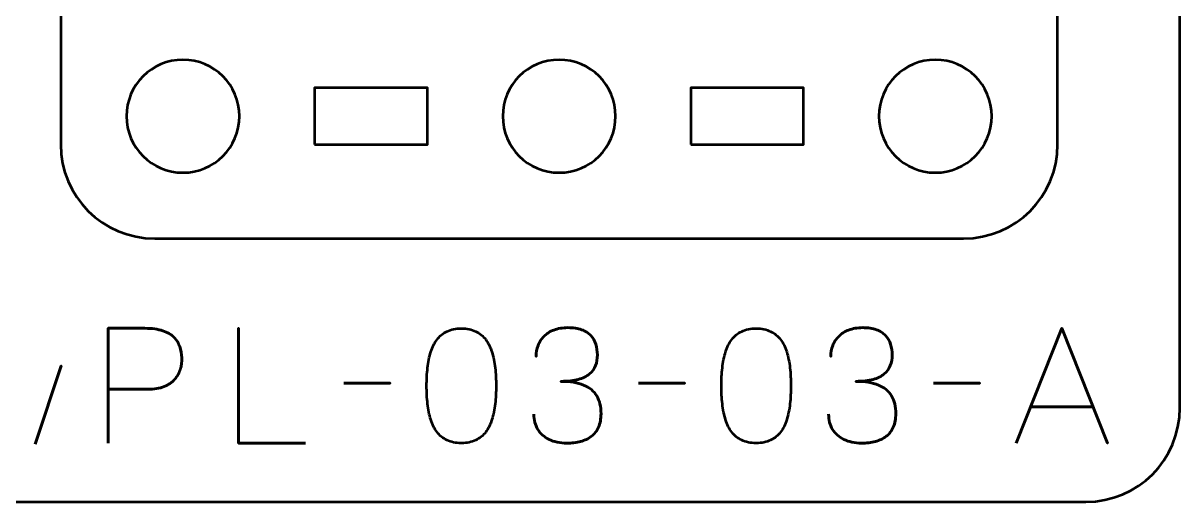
# Model space of a CAD drawing. Header units: centimetres. Extents: x -21 to 0, y -29.7 to 0.
# Drawn here: x -6.15 to 0, y -29.7 to -27.16 of the extents above; entities that cross this region are included whole.
import ezdxf

# ---------------------------------------------------------------- set-up
doc = ezdxf.new("R2010")
doc.units = ezdxf.units.CM
doc.header["$MEASUREMENT"] = 0
doc.layers.add('Layer 1', color=7, linetype='Continuous')

msp = doc.modelspace()

# ---------------------------------------------------------------- linework, layer by layer
at = {"layer": 'Layer 1', "color": 22, "lineweight": 53}
msp.add_open_spline([(-21.00001, -29.19995), (-21.00001, -29.19995), (-21.00001, -0.49992), (-21.00001, -0.49992), (-21.00001, -0.49992), (-21.00001, -0.22295), (-20.77692, 0.00004), (-20.49992, 0.00004), (-20.49992, 0.00004), (-20.49992, 0.00004), (-0.50006, 0.00004), (-0.50006, 0.00004), (-0.50006, 0.00004), (-0.22292, 0.00004), (0.00004, -0.22295), (0.00004, -0.49992), (0.00004, -0.49992), (0.00004, -0.49992), (0.00004, -29.19995), (0.00004, -29.19995), (0.00004, -29.19995), (0.00004, -29.47695), (-0.22292, -29.70004), (-0.50006, -29.70004), (-0.50006, -29.70004), (-0.50006, -29.70004), (-20.49992, -29.70004), (-20.49992, -29.70004), (-20.49992, -29.70004), (-20.77692, -29.70004), (-21.00001, -29.47695), (-21.00001, -29.19995)], degree=3, knots=[0, 0, 0, 0, 0.125, 0.125, 0.125, 0.125, 0.25, 0.25, 0.25, 0.25, 0.375, 0.375, 0.375, 0.375, 0.5, 0.5, 0.5, 0.5, 0.625, 0.625, 0.625, 0.625, 0.75, 0.75, 0.75, 0.75, 0.875, 0.875, 0.875, 0.875, 1, 1, 1, 1], dxfattribs=at)
at = {"layer": 'Layer 1', "color": 2, "lineweight": 53}
msp.add_open_spline([(-5.95001, -27.79994), (-5.95001, -27.79994), (-5.95001, -23.50007), (-5.95001, -23.50007), (-5.95001, -23.50007), (-5.95001, -23.22293), (-5.72692, -22.99997), (-5.44992, -22.99997), (-5.44992, -22.99997), (-5.44992, -22.99997), (-1.15005, -22.99997), (-1.15005, -22.99997), (-1.15005, -22.99997), (-0.87291, -22.99997), (-0.64995, -23.22293), (-0.64995, -23.50007), (-0.64995, -23.50007), (-0.64995, -23.50007), (-0.64995, -27.79994), (-0.64995, -27.79994), (-0.64995, -27.79994), (-0.64995, -28.07694), (-0.87291, -28.30003), (-1.15005, -28.30003), (-1.15005, -28.30003), (-1.15005, -28.30003), (-5.44992, -28.30003), (-5.44992, -28.30003), (-5.44992, -28.30003), (-5.72692, -28.30003), (-5.95001, -28.07694), (-5.95001, -27.79994)], degree=3, knots=[0, 0, 0, 0, 0.125, 0.125, 0.125, 0.125, 0.25, 0.25, 0.25, 0.25, 0.375, 0.375, 0.375, 0.375, 0.5, 0.5, 0.5, 0.5, 0.625, 0.625, 0.625, 0.625, 0.75, 0.75, 0.75, 0.75, 0.875, 0.875, 0.875, 0.875, 1, 1, 1, 1], dxfattribs=at)
at = {"layer": 'Layer 1', "lineweight": 53}
for points in [[(-5.29998, -27.35), (-5.13421, -27.35), (-4.99998, -27.48423), (-4.99998, -27.65001), (-4.99998, -27.65001), (-4.99998, -27.81567), (-5.13421, -27.95001), (-5.29998, -27.95001), (-5.29998, -27.95001), (-5.46565, -27.95001), (-5.59999, -27.81567), (-5.59999, -27.65001), (-5.59999, -27.65001), (-5.59999, -27.48423), (-5.46565, -27.35), (-5.29998, -27.35)], [(-3.29991, -27.35), (-3.13428, -27.35), (-2.99991, -27.48423), (-2.99991, -27.65001), (-2.99991, -27.65001), (-2.99991, -27.81567), (-3.13428, -27.95001), (-3.29991, -27.95001), (-3.29991, -27.95001), (-3.46568, -27.95001), (-3.59991, -27.81567), (-3.59991, -27.65001), (-3.59991, -27.65001), (-3.59991, -27.48423), (-3.46568, -27.35), (-3.29991, -27.35)], [(-1.29998, -27.35), (-1.13431, -27.35), (-0.99998, -27.48423), (-0.99998, -27.65001), (-0.99998, -27.65001), (-0.99998, -27.81567), (-1.13431, -27.95001), (-1.29998, -27.95001), (-1.29998, -27.95001), (-1.46561, -27.95001), (-1.59998, -27.81567), (-1.59998, -27.65001), (-1.59998, -27.65001), (-1.59998, -27.48423), (-1.46561, -27.35), (-1.29998, -27.35)], [(-4.59997, -27.79994), (-4.59997, -27.79994), (-4.59997, -27.49993), (-4.59997, -27.49993), (-4.59997, -27.49993), (-4.59997, -27.49993), (-3.99996, -27.49993), (-3.99996, -27.49993), (-3.99996, -27.49993), (-3.99996, -27.49993), (-3.99996, -27.79994), (-3.99996, -27.79994), (-3.99996, -27.79994), (-3.99996, -27.79994), (-4.59997, -27.79994), (-4.59997, -27.79994)], [(-2.6, -27.79994), (-2.6, -27.79994), (-2.6, -27.49993), (-2.6, -27.49993), (-2.6, -27.49993), (-2.6, -27.49993), (-2, -27.49993), (-2, -27.49993), (-2, -27.49993), (-2, -27.49993), (-2, -27.79994), (-2, -27.79994), (-2, -27.79994), (-2, -27.79994), (-2.6, -27.79994), (-2.6, -27.79994)]]:
    msp.add_open_spline(points, degree=3, knots=[0, 0, 0, 0, 0.25, 0.25, 0.25, 0.25, 0.5, 0.5, 0.5, 0.5, 0.75, 0.75, 0.75, 0.75, 1, 1, 1, 1], dxfattribs=at)
at = {"layer": 'Layer 1', "color": 30, "lineweight": 53}
for points, knots in [([(-5.69779, -29.38783), (-5.69779, -29.38783), (-5.69779, -28.77738), (-5.69779, -28.77738), (-5.69779, -28.77738), (-5.69779, -28.77738), (-5.50306, -28.77738), (-5.50306, -28.77738), (-5.50306, -28.77738), (-5.46411, -28.77752), (-5.43208, -28.7819), (-5.40682, -28.79036), (-5.40682, -28.79036), (-5.3817, -28.79869), (-5.36194, -28.81026), (-5.34769, -28.82494), (-5.34769, -28.82494), (-5.33344, -28.83947), (-5.32328, -28.85612), (-5.31707, -28.87489), (-5.31707, -28.87489), (-5.311, -28.89366), (-5.30747, -28.91327), (-5.30663, -28.93401), (-5.30663, -28.93401), (-5.30564, -28.95476), (-5.30804, -28.97508), (-5.31368, -28.99483), (-5.31368, -28.99483), (-5.31947, -29.01459), (-5.32921, -29.03251), (-5.34318, -29.0486), (-5.34318, -29.0486), (-5.357, -29.06468), (-5.37577, -29.07753), (-5.39934, -29.08698), (-5.39934, -29.08698), (-5.4229, -29.09658), (-5.45211, -29.10137), (-5.48697, -29.10166), (-5.48697, -29.10166), (-5.48697, -29.10166), (-5.69779, -29.10166), (-5.69779, -29.10166), (-5.69779, -29.10166), (-5.69779, -29.10166), (-5.48697, -29.10166), (-5.48697, -29.10166), (-5.48697, -29.10166), (-5.45282, -29.10137), (-5.42389, -29.09658), (-5.40047, -29.08698), (-5.40047, -29.08698), (-5.3769, -29.07753), (-5.35813, -29.06468), (-5.34402, -29.0486), (-5.34402, -29.0486), (-5.33005, -29.03251), (-5.32003, -29.01459), (-5.31411, -28.99483), (-5.31411, -28.99483), (-5.30818, -28.97508), (-5.30564, -28.95476), (-5.30663, -28.93401), (-5.30663, -28.93401), (-5.30747, -28.91327), (-5.311, -28.89366), (-5.31735, -28.87489), (-5.31735, -28.87489), (-5.32356, -28.85612), (-5.334, -28.83947), (-5.34826, -28.82494), (-5.34826, -28.82494), (-5.36265, -28.81026), (-5.3824, -28.79869), (-5.40752, -28.79036), (-5.40752, -28.79036), (-5.43278, -28.7819), (-5.46453, -28.77752), (-5.50306, -28.77738), (-5.50306, -28.77738), (-5.50306, -28.77738), (-5.69779, -28.77738), (-5.69779, -28.77738), (-5.69779, -28.77738), (-5.69779, -28.77738), (-5.69779, -29.38783), (-5.69779, -29.38783)], [0, 0, 0, 0, 0.0454545, 0.0454545, 0.0454545, 0.0454545, 0.0909091, 0.0909091, 0.0909091, 0.0909091, 0.1363636, 0.1363636, 0.1363636, 0.1363636, 0.1818182, 0.1818182, 0.1818182, 0.1818182, 0.2272727, 0.2272727, 0.2272727, 0.2272727, 0.2727273, 0.2727273, 0.2727273, 0.2727273, 0.3181818, 0.3181818, 0.3181818, 0.3181818, 0.3636364, 0.3636364, 0.3636364, 0.3636364, 0.4090909, 0.4090909, 0.4090909, 0.4090909, 0.4545455, 0.4545455, 0.4545455, 0.4545455, 0.5, 0.5, 0.5, 0.5, 0.5454545, 0.5454545, 0.5454545, 0.5454545, 0.5909091, 0.5909091, 0.5909091, 0.5909091, 0.6363636, 0.6363636, 0.6363636, 0.6363636, 0.6818182, 0.6818182, 0.6818182, 0.6818182, 0.7272727, 0.7272727, 0.7272727, 0.7272727, 0.7727273, 0.7727273, 0.7727273, 0.7727273, 0.8181818, 0.8181818, 0.8181818, 0.8181818, 0.8636364, 0.8636364, 0.8636364, 0.8636364, 0.9090909, 0.9090909, 0.9090909, 0.9090909, 0.9545455, 0.9545455, 0.9545455, 0.9545455, 1, 1, 1, 1]), ([(-4.64876, -29.38783), (-4.64876, -29.38783), (-5.00521, -29.38783), (-5.00521, -29.38783), (-5.00521, -29.38783), (-5.00521, -29.38783), (-5.00521, -28.77738), (-5.00521, -28.77738), (-5.00521, -28.77738), (-5.00521, -28.77738), (-5.00521, -29.38783), (-5.00521, -29.38783), (-5.00521, -29.38783), (-5.00521, -29.38783), (-4.64876, -29.38783), (-4.64876, -29.38783)], [0, 0, 0, 0, 0.25, 0.25, 0.25, 0.25, 0.5, 0.5, 0.5, 0.5, 0.75, 0.75, 0.75, 0.75, 1, 1, 1, 1]), ([(-3.81987, -29.38783), (-3.79023, -29.38769), (-3.76469, -29.38247), (-3.74338, -29.37231), (-3.74338, -29.37231), (-3.72222, -29.36215), (-3.70458, -29.34761), (-3.69047, -29.32913), (-3.69047, -29.32913), (-3.6765, -29.3105), (-3.66549, -29.28849), (-3.6573, -29.26309), (-3.6573, -29.26309), (-3.64926, -29.23769), (-3.64348, -29.20989), (-3.64023, -29.17941), (-3.64023, -29.17941), (-3.63684, -29.14893), (-3.63515, -29.1169), (-3.63529, -29.08303), (-3.63529, -29.08303), (-3.63515, -29.0493), (-3.63684, -29.01727), (-3.64023, -28.98693), (-3.64023, -28.98693), (-3.64348, -28.95659), (-3.64926, -28.92865), (-3.6573, -28.90325), (-3.6573, -28.90325), (-3.66549, -28.87799), (-3.6765, -28.85598), (-3.69047, -28.83721), (-3.69047, -28.83721), (-3.70458, -28.81859), (-3.72222, -28.80405), (-3.74338, -28.79389), (-3.74338, -28.79389), (-3.76469, -28.78359), (-3.79023, -28.77837), (-3.81987, -28.77823), (-3.81987, -28.77823), (-3.8495, -28.77837), (-3.87504, -28.78359), (-3.89635, -28.79389), (-3.89635, -28.79389), (-3.91751, -28.80405), (-3.93515, -28.81859), (-3.94926, -28.83721), (-3.94926, -28.83721), (-3.96324, -28.85598), (-3.97424, -28.87799), (-3.98243, -28.90325), (-3.98243, -28.90325), (-3.99047, -28.92865), (-3.99626, -28.95659), (-3.9995, -28.98693), (-3.9995, -28.98693), (-4.00289, -29.01727), (-4.00458, -29.0493), (-4.00444, -29.08303), (-4.00444, -29.08303), (-4.00458, -29.1169), (-4.00289, -29.14893), (-3.9995, -29.17941), (-3.9995, -29.17941), (-3.99626, -29.20989), (-3.99047, -29.23769), (-3.98243, -29.26309), (-3.98243, -29.26309), (-3.97424, -29.28849), (-3.96324, -29.3105), (-3.94926, -29.32913), (-3.94926, -29.32913), (-3.93515, -29.34761), (-3.91751, -29.36215), (-3.89635, -29.37231), (-3.89635, -29.37231), (-3.87504, -29.38247), (-3.8495, -29.38769), (-3.81987, -29.38783)], [0, 0, 0, 0, 0.05, 0.05, 0.05, 0.05, 0.1, 0.1, 0.1, 0.1, 0.15, 0.15, 0.15, 0.15, 0.2, 0.2, 0.2, 0.2, 0.25, 0.25, 0.25, 0.25, 0.3, 0.3, 0.3, 0.3, 0.35, 0.35, 0.35, 0.35, 0.4, 0.4, 0.4, 0.4, 0.45, 0.45, 0.45, 0.45, 0.5, 0.5, 0.5, 0.5, 0.55, 0.55, 0.55, 0.55, 0.6, 0.6, 0.6, 0.6, 0.65, 0.65, 0.65, 0.65, 0.7, 0.7, 0.7, 0.7, 0.75, 0.75, 0.75, 0.75, 0.8, 0.8, 0.8, 0.8, 0.85, 0.85, 0.85, 0.85, 0.9, 0.9, 0.9, 0.9, 0.95, 0.95, 0.95, 0.95, 1, 1, 1, 1]), ([(-3.81987, -29.38783), (-3.79023, -29.38769), (-3.76469, -29.38247), (-3.74338, -29.37231), (-3.74338, -29.37231), (-3.72222, -29.36215), (-3.70458, -29.34761), (-3.69047, -29.32913), (-3.69047, -29.32913), (-3.6765, -29.3105), (-3.66549, -29.28849), (-3.6573, -29.26309), (-3.6573, -29.26309), (-3.64926, -29.23769), (-3.64348, -29.20989), (-3.64023, -29.17941), (-3.64023, -29.17941), (-3.63684, -29.14893), (-3.63515, -29.1169), (-3.63529, -29.08303), (-3.63529, -29.08303), (-3.63515, -29.0493), (-3.63684, -29.01727), (-3.64023, -28.98693), (-3.64023, -28.98693), (-3.64348, -28.95659), (-3.64926, -28.92865), (-3.6573, -28.90325), (-3.6573, -28.90325), (-3.66549, -28.87799), (-3.6765, -28.85598), (-3.69047, -28.83721), (-3.69047, -28.83721), (-3.70458, -28.81859), (-3.72222, -28.80405), (-3.74338, -28.79389), (-3.74338, -28.79389), (-3.76469, -28.78359), (-3.79023, -28.77837), (-3.81987, -28.77823), (-3.81987, -28.77823), (-3.8495, -28.77837), (-3.87504, -28.78359), (-3.89635, -28.79389), (-3.89635, -28.79389), (-3.91751, -28.80405), (-3.93515, -28.81859), (-3.94926, -28.83721), (-3.94926, -28.83721), (-3.96324, -28.85598), (-3.97424, -28.87799), (-3.98243, -28.90325), (-3.98243, -28.90325), (-3.99047, -28.92865), (-3.99626, -28.95659), (-3.9995, -28.98693), (-3.9995, -28.98693), (-4.00289, -29.01727), (-4.00458, -29.0493), (-4.00444, -29.08303), (-4.00444, -29.08303), (-4.00458, -29.1169), (-4.00289, -29.14893), (-3.9995, -29.17941), (-3.9995, -29.17941), (-3.99626, -29.20989), (-3.99047, -29.23769), (-3.98243, -29.26309), (-3.98243, -29.26309), (-3.97424, -29.28849), (-3.96324, -29.3105), (-3.94926, -29.32913), (-3.94926, -29.32913), (-3.93515, -29.34761), (-3.91751, -29.36215), (-3.89635, -29.37231), (-3.89635, -29.37231), (-3.87504, -29.38247), (-3.8495, -29.38769), (-3.81987, -29.38783)], [0, 0, 0, 0, 0.05, 0.05, 0.05, 0.05, 0.1, 0.1, 0.1, 0.1, 0.15, 0.15, 0.15, 0.15, 0.2, 0.2, 0.2, 0.2, 0.25, 0.25, 0.25, 0.25, 0.3, 0.3, 0.3, 0.3, 0.35, 0.35, 0.35, 0.35, 0.4, 0.4, 0.4, 0.4, 0.45, 0.45, 0.45, 0.45, 0.5, 0.5, 0.5, 0.5, 0.55, 0.55, 0.55, 0.55, 0.6, 0.6, 0.6, 0.6, 0.65, 0.65, 0.65, 0.65, 0.7, 0.7, 0.7, 0.7, 0.75, 0.75, 0.75, 0.75, 0.8, 0.8, 0.8, 0.8, 0.85, 0.85, 0.85, 0.85, 0.9, 0.9, 0.9, 0.9, 0.95, 0.95, 0.95, 0.95, 1, 1, 1, 1]), ([(-3.43463, -29.23458), (-3.43449, -29.26506), (-3.42743, -29.29159), (-3.41346, -29.31459), (-3.41346, -29.31459), (-3.39949, -29.33745), (-3.3796, -29.35537), (-3.35363, -29.36822), (-3.35363, -29.36822), (-3.32767, -29.38106), (-3.29648, -29.38755), (-3.26022, -29.38783), (-3.26022, -29.38783), (-3.23298, -29.38783), (-3.20829, -29.38501), (-3.18585, -29.37908), (-3.18585, -29.37908), (-3.16355, -29.37315), (-3.14436, -29.36398), (-3.12814, -29.35142), (-3.12814, -29.35142), (-3.11191, -29.33886), (-3.09949, -29.32264), (-3.0906, -29.30288), (-3.0906, -29.30288), (-3.08185, -29.28298), (-3.07748, -29.25914), (-3.07733, -29.2312), (-3.07733, -29.2312), (-3.07719, -29.19394), (-3.08481, -29.16247), (-3.09991, -29.13693), (-3.09991, -29.13693), (-3.11501, -29.11139), (-3.13844, -29.0922), (-3.1699, -29.07908), (-3.1699, -29.07908), (-3.20137, -29.06595), (-3.24173, -29.05932), (-3.2907, -29.05932), (-3.2907, -29.05932), (-3.25415, -29.05946), (-3.22353, -29.05608), (-3.19855, -29.04916), (-3.19855, -29.04916), (-3.17371, -29.04225), (-3.15382, -29.03251), (-3.13886, -29.01981), (-3.13886, -29.01981), (-3.1239, -29.00725), (-3.11304, -28.99229), (-3.10655, -28.97508), (-3.10655, -28.97508), (-3.09991, -28.958), (-3.09667, -28.93924), (-3.09681, -28.91877), (-3.09681, -28.91877), (-3.09667, -28.89831), (-3.09949, -28.8794), (-3.10513, -28.86191), (-3.10513, -28.86191), (-3.11064, -28.84441), (-3.11967, -28.82903), (-3.13195, -28.8159), (-3.13195, -28.8159), (-3.14422, -28.80278), (-3.16045, -28.79248), (-3.18035, -28.78514), (-3.18035, -28.78514), (-3.20038, -28.7778), (-3.2248, -28.77414), (-3.25344, -28.77399), (-3.25344, -28.77399), (-3.28195, -28.77414), (-3.30692, -28.77837), (-3.32809, -28.78655), (-3.32809, -28.78655), (-3.3494, -28.79474), (-3.3669, -28.80589), (-3.38101, -28.82014), (-3.38101, -28.82014), (-3.39498, -28.83439), (-3.40542, -28.85062), (-3.41233, -28.86896), (-3.41233, -28.86896), (-3.41939, -28.88731), (-3.42278, -28.90678), (-3.42278, -28.92724), (-3.42278, -28.92724), (-3.42278, -28.90678), (-3.41939, -28.88731), (-3.41233, -28.86896), (-3.41233, -28.86896), (-3.40542, -28.85062), (-3.39498, -28.83439), (-3.38101, -28.82014), (-3.38101, -28.82014), (-3.3669, -28.80589), (-3.3494, -28.79474), (-3.32809, -28.78655), (-3.32809, -28.78655), (-3.30692, -28.77837), (-3.28195, -28.77414), (-3.25344, -28.77399), (-3.25344, -28.77399), (-3.2248, -28.77414), (-3.20038, -28.7778), (-3.18035, -28.78514), (-3.18035, -28.78514), (-3.16045, -28.79248), (-3.14422, -28.80278), (-3.13195, -28.8159), (-3.13195, -28.8159), (-3.11967, -28.82903), (-3.11064, -28.84441), (-3.10513, -28.86191), (-3.10513, -28.86191), (-3.09949, -28.8794), (-3.09667, -28.89831), (-3.09681, -28.91877), (-3.09681, -28.91877), (-3.09667, -28.93924), (-3.09991, -28.958), (-3.10655, -28.97508), (-3.10655, -28.97508), (-3.11304, -28.99229), (-3.1239, -29.00725), (-3.13886, -29.01981), (-3.13886, -29.01981), (-3.15382, -29.03251), (-3.17371, -29.04225), (-3.19855, -29.04916), (-3.19855, -29.04916), (-3.22353, -29.05608), (-3.25415, -29.05946), (-3.2907, -29.05932), (-3.2907, -29.05932), (-3.24173, -29.05932), (-3.20137, -29.06595), (-3.1699, -29.07908), (-3.1699, -29.07908), (-3.13844, -29.0922), (-3.11501, -29.11139), (-3.09991, -29.13693), (-3.09991, -29.13693), (-3.08481, -29.16247), (-3.07719, -29.19394), (-3.07733, -29.2312), (-3.07733, -29.2312), (-3.07748, -29.25914), (-3.08185, -29.28298), (-3.0906, -29.30288), (-3.0906, -29.30288), (-3.09949, -29.32264), (-3.11191, -29.33886), (-3.12814, -29.35142), (-3.12814, -29.35142), (-3.14436, -29.36398), (-3.16355, -29.37315), (-3.18585, -29.37908), (-3.18585, -29.37908), (-3.20829, -29.38501), (-3.23298, -29.38783), (-3.26022, -29.38783), (-3.26022, -29.38783), (-3.29648, -29.38755), (-3.32767, -29.38106), (-3.35363, -29.36822), (-3.35363, -29.36822), (-3.3796, -29.35537), (-3.39949, -29.33745), (-3.41346, -29.31459), (-3.41346, -29.31459), (-3.42743, -29.29159), (-3.43449, -29.26506), (-3.43463, -29.23458)], [0, 0, 0, 0, 0.0227273, 0.0227273, 0.0227273, 0.0227273, 0.0454545, 0.0454545, 0.0454545, 0.0454545, 0.0681818, 0.0681818, 0.0681818, 0.0681818, 0.0909091, 0.0909091, 0.0909091, 0.0909091, 0.1136364, 0.1136364, 0.1136364, 0.1136364, 0.1363636, 0.1363636, 0.1363636, 0.1363636, 0.1590909, 0.1590909, 0.1590909, 0.1590909, 0.1818182, 0.1818182, 0.1818182, 0.1818182, 0.2045455, 0.2045455, 0.2045455, 0.2045455, 0.2272727, 0.2272727, 0.2272727, 0.2272727, 0.25, 0.25, 0.25, 0.25, 0.2727273, 0.2727273, 0.2727273, 0.2727273, 0.2954545, 0.2954545, 0.2954545, 0.2954545, 0.3181818, 0.3181818, 0.3181818, 0.3181818, 0.3409091, 0.3409091, 0.3409091, 0.3409091, 0.3636364, 0.3636364, 0.3636364, 0.3636364, 0.3863636, 0.3863636, 0.3863636, 0.3863636, 0.4090909, 0.4090909, 0.4090909, 0.4090909, 0.4318182, 0.4318182, 0.4318182, 0.4318182, 0.4545455, 0.4545455, 0.4545455, 0.4545455, 0.4772727, 0.4772727, 0.4772727, 0.4772727, 0.5, 0.5, 0.5, 0.5, 0.5227273, 0.5227273, 0.5227273, 0.5227273, 0.5454545, 0.5454545, 0.5454545, 0.5454545, 0.5681818, 0.5681818, 0.5681818, 0.5681818, 0.5909091, 0.5909091, 0.5909091, 0.5909091, 0.6136364, 0.6136364, 0.6136364, 0.6136364, 0.6363636, 0.6363636, 0.6363636, 0.6363636, 0.6590909, 0.6590909, 0.6590909, 0.6590909, 0.6818182, 0.6818182, 0.6818182, 0.6818182, 0.7045455, 0.7045455, 0.7045455, 0.7045455, 0.7272727, 0.7272727, 0.7272727, 0.7272727, 0.75, 0.75, 0.75, 0.75, 0.7727273, 0.7727273, 0.7727273, 0.7727273, 0.7954545, 0.7954545, 0.7954545, 0.7954545, 0.8181818, 0.8181818, 0.8181818, 0.8181818, 0.8409091, 0.8409091, 0.8409091, 0.8409091, 0.8636364, 0.8636364, 0.8636364, 0.8636364, 0.8863636, 0.8863636, 0.8863636, 0.8863636, 0.9090909, 0.9090909, 0.9090909, 0.9090909, 0.9318182, 0.9318182, 0.9318182, 0.9318182, 0.9545455, 0.9545455, 0.9545455, 0.9545455, 0.9772727, 0.9772727, 0.9772727, 0.9772727, 1, 1, 1, 1]), ([(-2.25268, -29.38783), (-2.22304, -29.38769), (-2.1975, -29.38247), (-2.17619, -29.37231), (-2.17619, -29.37231), (-2.15503, -29.36215), (-2.13739, -29.34761), (-2.12328, -29.32913), (-2.12328, -29.32913), (-2.10931, -29.3105), (-2.0983, -29.28849), (-2.09011, -29.26309), (-2.09011, -29.26309), (-2.08207, -29.23769), (-2.07629, -29.20989), (-2.07304, -29.17941), (-2.07304, -29.17941), (-2.06965, -29.14893), (-2.06796, -29.1169), (-2.0681, -29.08303), (-2.0681, -29.08303), (-2.06796, -29.0493), (-2.06965, -29.01727), (-2.07304, -28.98693), (-2.07304, -28.98693), (-2.07629, -28.95659), (-2.08207, -28.92865), (-2.09011, -28.90325), (-2.09011, -28.90325), (-2.0983, -28.87799), (-2.10931, -28.85598), (-2.12328, -28.83721), (-2.12328, -28.83721), (-2.13739, -28.81859), (-2.15503, -28.80405), (-2.17619, -28.79389), (-2.17619, -28.79389), (-2.1975, -28.78359), (-2.22304, -28.77837), (-2.25268, -28.77823), (-2.25268, -28.77823), (-2.28231, -28.77837), (-2.30785, -28.78359), (-2.32916, -28.79389), (-2.32916, -28.79389), (-2.35032, -28.80405), (-2.36796, -28.81859), (-2.38207, -28.83721), (-2.38207, -28.83721), (-2.39605, -28.85598), (-2.40705, -28.87799), (-2.41524, -28.90325), (-2.41524, -28.90325), (-2.42328, -28.92865), (-2.42907, -28.95659), (-2.43231, -28.98693), (-2.43231, -28.98693), (-2.4357, -29.01727), (-2.43739, -29.0493), (-2.43725, -29.08303), (-2.43725, -29.08303), (-2.43739, -29.1169), (-2.4357, -29.14893), (-2.43231, -29.17941), (-2.43231, -29.17941), (-2.42907, -29.20989), (-2.42328, -29.23769), (-2.41524, -29.26309), (-2.41524, -29.26309), (-2.40705, -29.28849), (-2.39605, -29.3105), (-2.38207, -29.32913), (-2.38207, -29.32913), (-2.36796, -29.34761), (-2.35032, -29.36215), (-2.32916, -29.37231), (-2.32916, -29.37231), (-2.30785, -29.38247), (-2.28231, -29.38769), (-2.25268, -29.38783)], [0, 0, 0, 0, 0.05, 0.05, 0.05, 0.05, 0.1, 0.1, 0.1, 0.1, 0.15, 0.15, 0.15, 0.15, 0.2, 0.2, 0.2, 0.2, 0.25, 0.25, 0.25, 0.25, 0.3, 0.3, 0.3, 0.3, 0.35, 0.35, 0.35, 0.35, 0.4, 0.4, 0.4, 0.4, 0.45, 0.45, 0.45, 0.45, 0.5, 0.5, 0.5, 0.5, 0.55, 0.55, 0.55, 0.55, 0.6, 0.6, 0.6, 0.6, 0.65, 0.65, 0.65, 0.65, 0.7, 0.7, 0.7, 0.7, 0.75, 0.75, 0.75, 0.75, 0.8, 0.8, 0.8, 0.8, 0.85, 0.85, 0.85, 0.85, 0.9, 0.9, 0.9, 0.9, 0.95, 0.95, 0.95, 0.95, 1, 1, 1, 1]), ([(-2.25268, -29.38783), (-2.22304, -29.38769), (-2.1975, -29.38247), (-2.17619, -29.37231), (-2.17619, -29.37231), (-2.15503, -29.36215), (-2.13739, -29.34761), (-2.12328, -29.32913), (-2.12328, -29.32913), (-2.10931, -29.3105), (-2.0983, -29.28849), (-2.09011, -29.26309), (-2.09011, -29.26309), (-2.08207, -29.23769), (-2.07629, -29.20989), (-2.07304, -29.17941), (-2.07304, -29.17941), (-2.06965, -29.14893), (-2.06796, -29.1169), (-2.0681, -29.08303), (-2.0681, -29.08303), (-2.06796, -29.0493), (-2.06965, -29.01727), (-2.07304, -28.98693), (-2.07304, -28.98693), (-2.07629, -28.95659), (-2.08207, -28.92865), (-2.09011, -28.90325), (-2.09011, -28.90325), (-2.0983, -28.87799), (-2.10931, -28.85598), (-2.12328, -28.83721), (-2.12328, -28.83721), (-2.13739, -28.81859), (-2.15503, -28.80405), (-2.17619, -28.79389), (-2.17619, -28.79389), (-2.1975, -28.78359), (-2.22304, -28.77837), (-2.25268, -28.77823), (-2.25268, -28.77823), (-2.28231, -28.77837), (-2.30785, -28.78359), (-2.32916, -28.79389), (-2.32916, -28.79389), (-2.35032, -28.80405), (-2.36796, -28.81859), (-2.38207, -28.83721), (-2.38207, -28.83721), (-2.39605, -28.85598), (-2.40705, -28.87799), (-2.41524, -28.90325), (-2.41524, -28.90325), (-2.42328, -28.92865), (-2.42907, -28.95659), (-2.43231, -28.98693), (-2.43231, -28.98693), (-2.4357, -29.01727), (-2.43739, -29.0493), (-2.43725, -29.08303), (-2.43725, -29.08303), (-2.43739, -29.1169), (-2.4357, -29.14893), (-2.43231, -29.17941), (-2.43231, -29.17941), (-2.42907, -29.20989), (-2.42328, -29.23769), (-2.41524, -29.26309), (-2.41524, -29.26309), (-2.40705, -29.28849), (-2.39605, -29.3105), (-2.38207, -29.32913), (-2.38207, -29.32913), (-2.36796, -29.34761), (-2.35032, -29.36215), (-2.32916, -29.37231), (-2.32916, -29.37231), (-2.30785, -29.38247), (-2.28231, -29.38769), (-2.25268, -29.38783)], [0, 0, 0, 0, 0.05, 0.05, 0.05, 0.05, 0.1, 0.1, 0.1, 0.1, 0.15, 0.15, 0.15, 0.15, 0.2, 0.2, 0.2, 0.2, 0.25, 0.25, 0.25, 0.25, 0.3, 0.3, 0.3, 0.3, 0.35, 0.35, 0.35, 0.35, 0.4, 0.4, 0.4, 0.4, 0.45, 0.45, 0.45, 0.45, 0.5, 0.5, 0.5, 0.5, 0.55, 0.55, 0.55, 0.55, 0.6, 0.6, 0.6, 0.6, 0.65, 0.65, 0.65, 0.65, 0.7, 0.7, 0.7, 0.7, 0.75, 0.75, 0.75, 0.75, 0.8, 0.8, 0.8, 0.8, 0.85, 0.85, 0.85, 0.85, 0.9, 0.9, 0.9, 0.9, 0.95, 0.95, 0.95, 0.95, 1, 1, 1, 1]), ([(-1.86744, -29.23458), (-1.8673, -29.26506), (-1.86024, -29.29159), (-1.84627, -29.31459), (-1.84627, -29.31459), (-1.8323, -29.33745), (-1.81241, -29.35537), (-1.78644, -29.36822), (-1.78644, -29.36822), (-1.76048, -29.38106), (-1.72929, -29.38755), (-1.69303, -29.38783), (-1.69303, -29.38783), (-1.66579, -29.38783), (-1.6411, -29.38501), (-1.61866, -29.37908), (-1.61866, -29.37908), (-1.59636, -29.37315), (-1.57717, -29.36398), (-1.56095, -29.35142), (-1.56095, -29.35142), (-1.54472, -29.33886), (-1.5323, -29.32264), (-1.52341, -29.30288), (-1.52341, -29.30288), (-1.51466, -29.28298), (-1.51029, -29.25914), (-1.51014, -29.2312), (-1.51014, -29.2312), (-1.51, -29.19394), (-1.51762, -29.16247), (-1.53272, -29.13693), (-1.53272, -29.13693), (-1.54782, -29.11139), (-1.57125, -29.0922), (-1.60271, -29.07908), (-1.60271, -29.07908), (-1.63418, -29.06595), (-1.67454, -29.05932), (-1.72351, -29.05932), (-1.72351, -29.05932), (-1.68696, -29.05946), (-1.65634, -29.05608), (-1.63136, -29.04916), (-1.63136, -29.04916), (-1.60652, -29.04225), (-1.58663, -29.03251), (-1.57167, -29.01981), (-1.57167, -29.01981), (-1.55671, -29.00725), (-1.54585, -28.99229), (-1.53936, -28.97508), (-1.53936, -28.97508), (-1.53272, -28.958), (-1.52948, -28.93924), (-1.52962, -28.91877), (-1.52962, -28.91877), (-1.52948, -28.89831), (-1.5323, -28.8794), (-1.53794, -28.86191), (-1.53794, -28.86191), (-1.54345, -28.84441), (-1.55248, -28.82903), (-1.56476, -28.8159), (-1.56476, -28.8159), (-1.57703, -28.80278), (-1.59326, -28.79248), (-1.61316, -28.78514), (-1.61316, -28.78514), (-1.63319, -28.7778), (-1.65761, -28.77414), (-1.68625, -28.77399), (-1.68625, -28.77399), (-1.71476, -28.77414), (-1.73973, -28.77837), (-1.7609, -28.78655), (-1.7609, -28.78655), (-1.78221, -28.79474), (-1.79971, -28.80589), (-1.81382, -28.82014), (-1.81382, -28.82014), (-1.82779, -28.83439), (-1.83823, -28.85062), (-1.84514, -28.86896), (-1.84514, -28.86896), (-1.8522, -28.88731), (-1.85559, -28.90678), (-1.85559, -28.92724), (-1.85559, -28.92724), (-1.85559, -28.90678), (-1.8522, -28.88731), (-1.84514, -28.86896), (-1.84514, -28.86896), (-1.83823, -28.85062), (-1.82779, -28.83439), (-1.81382, -28.82014), (-1.81382, -28.82014), (-1.79971, -28.80589), (-1.78221, -28.79474), (-1.7609, -28.78655), (-1.7609, -28.78655), (-1.73973, -28.77837), (-1.71476, -28.77414), (-1.68625, -28.77399), (-1.68625, -28.77399), (-1.65761, -28.77414), (-1.63319, -28.7778), (-1.61316, -28.78514), (-1.61316, -28.78514), (-1.59326, -28.79248), (-1.57703, -28.80278), (-1.56476, -28.8159), (-1.56476, -28.8159), (-1.55248, -28.82903), (-1.54345, -28.84441), (-1.53794, -28.86191), (-1.53794, -28.86191), (-1.5323, -28.8794), (-1.52948, -28.89831), (-1.52962, -28.91877), (-1.52962, -28.91877), (-1.52948, -28.93924), (-1.53272, -28.958), (-1.53936, -28.97508), (-1.53936, -28.97508), (-1.54585, -28.99229), (-1.55671, -29.00725), (-1.57167, -29.01981), (-1.57167, -29.01981), (-1.58663, -29.03251), (-1.60652, -29.04225), (-1.63136, -29.04916), (-1.63136, -29.04916), (-1.65634, -29.05608), (-1.68696, -29.05946), (-1.72351, -29.05932), (-1.72351, -29.05932), (-1.67454, -29.05932), (-1.63418, -29.06595), (-1.60271, -29.07908), (-1.60271, -29.07908), (-1.57125, -29.0922), (-1.54782, -29.11139), (-1.53272, -29.13693), (-1.53272, -29.13693), (-1.51762, -29.16247), (-1.51, -29.19394), (-1.51014, -29.2312), (-1.51014, -29.2312), (-1.51029, -29.25914), (-1.51466, -29.28298), (-1.52341, -29.30288), (-1.52341, -29.30288), (-1.5323, -29.32264), (-1.54472, -29.33886), (-1.56095, -29.35142), (-1.56095, -29.35142), (-1.57717, -29.36398), (-1.59636, -29.37315), (-1.61866, -29.37908), (-1.61866, -29.37908), (-1.6411, -29.38501), (-1.66579, -29.38783), (-1.69303, -29.38783), (-1.69303, -29.38783), (-1.72929, -29.38755), (-1.76048, -29.38106), (-1.78644, -29.36822), (-1.78644, -29.36822), (-1.81241, -29.35537), (-1.8323, -29.33745), (-1.84627, -29.31459), (-1.84627, -29.31459), (-1.86024, -29.29159), (-1.8673, -29.26506), (-1.86744, -29.23458)], [0, 0, 0, 0, 0.0227273, 0.0227273, 0.0227273, 0.0227273, 0.0454545, 0.0454545, 0.0454545, 0.0454545, 0.0681818, 0.0681818, 0.0681818, 0.0681818, 0.0909091, 0.0909091, 0.0909091, 0.0909091, 0.1136364, 0.1136364, 0.1136364, 0.1136364, 0.1363636, 0.1363636, 0.1363636, 0.1363636, 0.1590909, 0.1590909, 0.1590909, 0.1590909, 0.1818182, 0.1818182, 0.1818182, 0.1818182, 0.2045455, 0.2045455, 0.2045455, 0.2045455, 0.2272727, 0.2272727, 0.2272727, 0.2272727, 0.25, 0.25, 0.25, 0.25, 0.2727273, 0.2727273, 0.2727273, 0.2727273, 0.2954545, 0.2954545, 0.2954545, 0.2954545, 0.3181818, 0.3181818, 0.3181818, 0.3181818, 0.3409091, 0.3409091, 0.3409091, 0.3409091, 0.3636364, 0.3636364, 0.3636364, 0.3636364, 0.3863636, 0.3863636, 0.3863636, 0.3863636, 0.4090909, 0.4090909, 0.4090909, 0.4090909, 0.4318182, 0.4318182, 0.4318182, 0.4318182, 0.4545455, 0.4545455, 0.4545455, 0.4545455, 0.4772727, 0.4772727, 0.4772727, 0.4772727, 0.5, 0.5, 0.5, 0.5, 0.5227273, 0.5227273, 0.5227273, 0.5227273, 0.5454545, 0.5454545, 0.5454545, 0.5454545, 0.5681818, 0.5681818, 0.5681818, 0.5681818, 0.5909091, 0.5909091, 0.5909091, 0.5909091, 0.6136364, 0.6136364, 0.6136364, 0.6136364, 0.6363636, 0.6363636, 0.6363636, 0.6363636, 0.6590909, 0.6590909, 0.6590909, 0.6590909, 0.6818182, 0.6818182, 0.6818182, 0.6818182, 0.7045455, 0.7045455, 0.7045455, 0.7045455, 0.7272727, 0.7272727, 0.7272727, 0.7272727, 0.75, 0.75, 0.75, 0.75, 0.7727273, 0.7727273, 0.7727273, 0.7727273, 0.7954545, 0.7954545, 0.7954545, 0.7954545, 0.8181818, 0.8181818, 0.8181818, 0.8181818, 0.8409091, 0.8409091, 0.8409091, 0.8409091, 0.8636364, 0.8636364, 0.8636364, 0.8636364, 0.8863636, 0.8863636, 0.8863636, 0.8863636, 0.9090909, 0.9090909, 0.9090909, 0.9090909, 0.9318182, 0.9318182, 0.9318182, 0.9318182, 0.9545455, 0.9545455, 0.9545455, 0.9545455, 0.9772727, 0.9772727, 0.9772727, 0.9772727, 1, 1, 1, 1]), ([(-0.87006, -29.38783), (-0.87006, -29.38783), (-0.62791, -28.77738), (-0.62791, -28.77738), (-0.62791, -28.77738), (-0.62791, -28.77738), (-0.38492, -29.38783), (-0.38492, -29.38783), (-0.38492, -29.38783), (-0.38492, -29.38783), (-0.62791, -28.77738), (-0.62791, -28.77738), (-0.62791, -28.77738), (-0.62791, -28.77738), (-0.87006, -29.38783), (-0.87006, -29.38783)], [0, 0, 0, 0, 0.25, 0.25, 0.25, 0.25, 0.5, 0.5, 0.5, 0.5, 0.75, 0.75, 0.75, 0.75, 1, 1, 1, 1]), ([(-6.08613, -29.39347), (-6.08613, -29.39347), (-5.94784, -28.97692), (-5.94784, -28.97692), (-5.94784, -28.97692), (-5.94784, -28.97692), (-6.08613, -29.39347), (-6.08613, -29.39347)], [0, 0, 0, 0, 0.5, 0.5, 0.5, 0.5, 1, 1, 1, 1]), ([(-4.44471, -29.06864), (-4.44471, -29.06864), (-4.19833, -29.06864), (-4.19833, -29.06864), (-4.19833, -29.06864), (-4.19833, -29.06864), (-4.44471, -29.06864), (-4.44471, -29.06864)], [0, 0, 0, 0, 0.5, 0.5, 0.5, 0.5, 1, 1, 1, 1]), ([(-2.87752, -29.06864), (-2.87752, -29.06864), (-2.63114, -29.06864), (-2.63114, -29.06864), (-2.63114, -29.06864), (-2.63114, -29.06864), (-2.87752, -29.06864), (-2.87752, -29.06864)], [0, 0, 0, 0, 0.5, 0.5, 0.5, 0.5, 1, 1, 1, 1]), ([(-1.31033, -29.06864), (-1.31033, -29.06864), (-1.06395, -29.06864), (-1.06395, -29.06864), (-1.06395, -29.06864), (-1.06395, -29.06864), (-1.31033, -29.06864), (-1.31033, -29.06864)], [0, 0, 0, 0, 0.5, 0.5, 0.5, 0.5, 1, 1, 1, 1]), ([(-0.79386, -29.19564), (-0.79386, -29.19564), (-0.46196, -29.19564), (-0.46196, -29.19564), (-0.46196, -29.19564), (-0.46196, -29.19564), (-0.79386, -29.19564), (-0.79386, -29.19564)], [0, 0, 0, 0, 0.5, 0.5, 0.5, 0.5, 1, 1, 1, 1])]:
    msp.add_open_spline(points, degree=3, knots=knots, dxfattribs=at)

doc.saveas('drawing.dxf')
